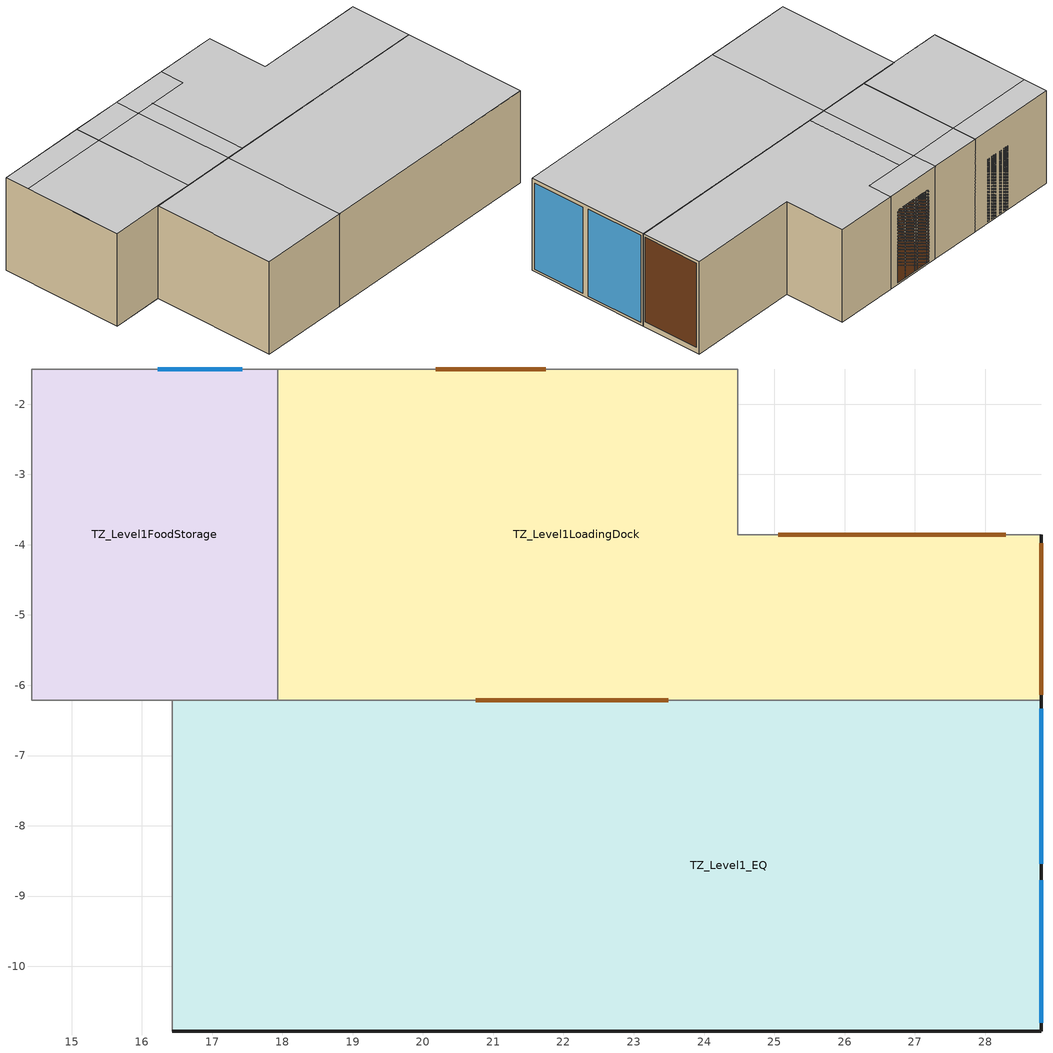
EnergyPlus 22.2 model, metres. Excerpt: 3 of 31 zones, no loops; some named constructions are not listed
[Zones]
TZ_Level1FoodStorage
 floor ground (ExtSlabCarpet 4in ClimateZone 1-8): 17.93,-1.5 17.93,-6.21 14.43,-6.21 14.43,-1.5 z0
 wall to TZ_Level1SideCorridor (Interior Wall): 17.93,-1.5 14.43,-1.5 z0:3.66
 wall to TZ_Level1MensLocker (Interior Wall): 14.43,-1.5 14.43,-6.21 16.43,-6.21 z0:3.66
 wall to TZ_Level1_EQ (Interior Wall): 16.43,-6.21 17.93,-6.21 z0:3.66
 wall to TZ_Level1LoadingDock (Interior Wall): 17.93,-6.21 17.93,-1.5 z0:3.66
 window inside (Interior Window): 17.43,-1.5 16.23,-1.5 z0.03:2.53
 ceiling to TZ_Level2SideCorridor (Interior Ceiling): 17.93,-2.41 17.93,-1.5 14.43,-1.5 14.43,-2.41 z3.66
 ceiling to TZ_Level2MedicalArea (Interior Ceiling): 17.93,-6.21 17.93,-2.41 14.43,-2.41 14.43,-6.21 z3.66
TZ_Level1LoadingDock
 floor ground (ExtSlabCarpet 4in ClimateZone 1-8): 19.9,-1.5 19.9,-6.21 17.93,-6.21 17.93,-1.5 z0; 24.48,-1.5 24.48,-3.85 28.8,-3.85 28.8,-6.21 19.9,-6.21 19.9,-1.5 z0
 wall outside (ASHRAE 189.1-2009 ExtWall Mass ClimateZone 1): 28.8,-6.21 28.8,-3.85 z0:3.66
 wall to TZ_Level1_EQ (Interior Wall): 17.93,-6.21 19.9,-6.21 24.48,-6.21 28.8,-6.21 z0:3.66
 wall to TZ_Level1SideCorridor (Interior Wall): 22.09,-1.5 19.9,-1.5 17.93,-1.5 z0:3.66
 wall to TZ_FreightElevator (Interior Wall): 28.8,-3.85 24.48,-3.85 24.48,-1.5 z0:3.66
 wall to TZ_SideStairwell (Interior Wall): 24.48,-1.5 22.09,-1.5 z0:3.66
 door inside (Interior Door): 21.75,-1.5 20.19,-1.5 z0.07:2.93; 20.75,-6.21 23.49,-6.21 z0.07:3.01; 28.3,-3.85 25.06,-3.85 z0.03:3.27
 door (Exterior Door): 28.8,-6.14 28.8,-3.98 z0.21:3.55
 ceiling to TZ_Level2OpenAreaByFreight (Interior Ceiling): 28.8,-6.21 28.8,-3.85 24.48,-3.85 24.48,-1.5 22.09,-1.5 22.09,-2.41 20.59,-2.41 20.59,-6.21 z3.66
 ceiling to TZ_Level2SideCorridor (Interior Ceiling): 22.09,-2.41 22.09,-1.5 19.9,-1.5 19.9,-2.41 z3.66; 19.9,-2.41 19.9,-1.5 17.93,-1.5 17.93,-2.41 z3.66
 ceiling to TZ_Level2MedicalArea (Interior Ceiling): 19.9,-6.21 19.9,-2.41 17.93,-2.41 17.93,-6.21 z3.66; 20.59,-6.21 20.59,-2.41 19.9,-2.41 19.9,-6.21 z3.66
TZ_Level1_EQ
 floor ground (ExtSlabCarpet 4in ClimateZone 1-8): 28.8,-6.21 28.8,-10.92 19.9,-10.92 19.9,-6.21 z0; 19.9,-6.21 19.9,-10.92 16.43,-10.92 16.43,-6.21 z0
 wall outside (ASHRAE 189.1-2009 ExtWall Mass ClimateZone 1): 28.8,-10.92 28.8,-6.21 z0:3.66
 wall to TZ_Level1MensLocker (Interior Wall): 16.43,-6.21 16.43,-10.92 z0:3.66
 wall ground (ExtSlabCarpet 4in ClimateZone 1-8): 16.43,-10.92 19.9,-10.92 28.8,-10.92 z0:3.66
 window (ASHRAE 189.1-2009 ExtWindow ClimateZone 1): 28.8,-10.8 28.8,-8.77 z0.1:3.52; 28.8,-6.34,3.54 28.8,-8.54,3.53 28.8,-8.54,0.09 28.8,-6.34,0.1
 ceiling to TZ_Level2MedicalArea (Interior Ceiling): 28.8,-10.92 28.8,-6.21 19.9,-6.21 19.9,-10.92 z3.66; 19.9,-10.92 19.9,-6.21 16.43,-6.21 16.43,-10.92 z3.66
[SizingPeriod:DesignDay] Day of Month=21; Dry-Bulb Temperature Range Modifier Type=DefaultMultipliers; Barometric Pressure {Pa}=101301; Rain Indicator=No; Snow Indicator=No; Daylight Saving Time Indicator=No; Begin Environment Reset Mode=FullResetAtBeginEnvironment
Name | Month | Day Type | Maximum Dry-Bulb Temperature {C} | Daily Dry-Bulb Temperature Range {deltaC} | Humidity Condition Type | Wetbulb or DewPoint at Maximum Dry-Bulb {C} | Wind Speed {m/s} | Wind Direction {deg} | Solar Model Indicator | ASHRAE Clear Sky Optical Depth for Beam Irradiance (taub) | ASHRAE Clear Sky Optical Depth for Diffuse Irradiance (taud) | Enthalpy at Maximum Dry-Bulb {J/kg} | Sky Clearness
Honolulu Intl AP Ann Clg 1% Condns DB=>MWB | 8 | SummerDesignDay | 31.5 | 6.5 | Wetbulb | 23.2 | 7 | 60 | ASHRAETau | 0.368 | 2.593
Honolulu Intl AP Ann Clg 1% Condns DP=>MDB | 8 | SummerDesignDay | 27.1 | 6.5 | Dewpoint | 23.4 | 7 | 60 | ASHRAETau | 0.368 | 2.593
Honolulu Intl AP Ann Clg 1% Condns Enth=>MDB | 8 | SummerDesignDay | 28.7 | 6.5 | Enthalpy |  | 7 | 60 | ASHRAETau | 0.368 | 2.593 | 74600
Honolulu Intl AP Ann Clg 1% Condns WB=>MDB | 8 | SummerDesignDay | 28.8 | 6.5 | Wetbulb | 24.7 | 7 | 60 | ASHRAETau | 0.368 | 2.593
Honolulu Intl AP Ann Clg 2% Condns DB=>MWB | 8 | SummerDesignDay | 31 | 6.5 | Wetbulb | 22.9 | 7 | 60 | ASHRAETau | 0.368 | 2.593
Honolulu Intl AP Ann Clg 2% Condns DP=>MDB | 8 | SummerDesignDay | 26.8 | 6.5 | Dewpoint | 22.9 | 7 | 60 | ASHRAETau | 0.368 | 2.593
Honolulu Intl AP Ann Clg 2% Condns Enth=>MDB | 8 | SummerDesignDay | 28.6 | 6.5 | Enthalpy |  | 7 | 60 | ASHRAETau | 0.368 | 2.593 | 72600
Honolulu Intl AP Ann Clg 2% Condns WB=>MDB | 8 | SummerDesignDay | 28.5 | 6.5 | Wetbulb | 24.2 | 7 | 60 | ASHRAETau | 0.368 | 2.593
Honolulu Intl AP Ann Htg 99% Condns DB | 1 | WinterDesignDay | 18.4 | 0 | Wetbulb | 18.4 | 1.9 | 320 | ASHRAEClearSky |  |  |  | 0
Honolulu Intl AP Ann Htg 99.6% Condns DB | 1 | WinterDesignDay | 17.5 | 0 | Wetbulb | 17.5 | 1.9 | 320 | ASHRAEClearSky |  |  |  | 0
Honolulu Intl AP Ann Htg Wind 99% Condns WS=>MCDB | 1 | WinterDesignDay | 24.4 | 0 | Wetbulb | 24.4 | 9.9 | 320 | ASHRAEClearSky |  |  |  | 0
Honolulu Intl AP Ann Htg Wind 99.6% Condns WS=>MCDB | 1 | WinterDesignDay | 24.5 | 0 | Wetbulb | 24.5 | 11 | 320 | ASHRAEClearSky |  |  |  | 0
Honolulu Intl AP Ann Hum_n 99% Condns DP=>MCDB | 1 | WinterDesignDay | 21.8 | 0 | Dewpoint | 12 | 1.9 | 320 | ASHRAEClearSky |  |  |  | 0
Honolulu Intl AP Ann Hum_n 99.6% Condns DP=>MCDB | 1 | WinterDesignDay | 21.9 | 0 | Dewpoint | 10.9 | 1.9 | 320 | ASHRAEClearSky |  |  |  | 0
Honolulu Intl AP April .4% Condns DB=>MCWB | 4 | SummerDesignDay | 30.3 | 6.4 | Wetbulb | 22.1 | 4.9 | 60 | ASHRAETau | 0.391 | 2.481
Honolulu Intl AP April .4% Condns WB=>MCDB | 4 | SummerDesignDay | 27.7 | 6.4 | Wetbulb | 24 | 4.9 | 60 | ASHRAETau | 0.391 | 2.481
Honolulu Intl AP April 2% Condns DB=>MCWB | 4 | SummerDesignDay | 29.3 | 6.4 | Wetbulb | 21.4 | 4.9 | 60 | ASHRAETau | 0.391 | 2.481
Honolulu Intl AP April 2% Condns WB=>MCDB | 4 | SummerDesignDay | 27.1 | 6.4 | Wetbulb | 22.9 | 4.9 | 60 | ASHRAETau | 0.391 | 2.481
Honolulu Intl AP April 5% Condns DB=>MCWB | 4 | SummerDesignDay | 28.5 | 6.9 | Wetbulb | 21.2 | 4.9 | 60 | ASHRAETau | 0.391 | 2.481
Honolulu Intl AP August .4% Condns DB=>MCWB | 8 | SummerDesignDay | 32.8 | 6.5 | Wetbulb | 23.7 | 5.3 | 60 | ASHRAETau | 0.368 | 2.593
Honolulu Intl AP August .4% Condns WB=>MCDB | 8 | SummerDesignDay | 29.5 | 6.5 | Wetbulb | 25.7 | 5.3 | 60 | ASHRAETau | 0.368 | 2.593
Honolulu Intl AP August 2% Condns DB=>MCWB | 8 | SummerDesignDay | 32 | 6.5 | Wetbulb | 23.4 | 5.3 | 60 | ASHRAETau | 0.368 | 2.593
Honolulu Intl AP August 2% Condns WB=>MCDB | 8 | SummerDesignDay | 29.3 | 6.5 | Wetbulb | 24.8 | 5.3 | 60 | ASHRAETau | 0.368 | 2.593
Honolulu Intl AP August 5% Condns DB=>MCWB | 8 | SummerDesignDay | 31.4 | 7 | Wetbulb | 23.1 | 5.3 | 60 | ASHRAETau | 0.368 | 2.593
Honolulu Intl AP December .4% Condns DB=>MCWB | 12 | SummerDesignDay | 29.6 | 6.1 | Wetbulb | 23.1 | 4.1 | 60 | ASHRAETau | 0.359 | 2.61
Honolulu Intl AP December .4% Condns WB=>MCDB | 12 | SummerDesignDay | 27.5 | 6.1 | Wetbulb | 24.4 | 4.1 | 60 | ASHRAETau | 0.359 | 2.61
Honolulu Intl AP December 2% Condns DB=>MCWB | 12 | SummerDesignDay | 28.4 | 6.1 | Wetbulb | 21.6 | 4.1 | 60 | ASHRAETau | 0.359 | 2.61
Honolulu Intl AP December 2% Condns WB=>MCDB | 12 | SummerDesignDay | 26.2 | 6.1 | Wetbulb | 23.3 | 4.1 | 60 | ASHRAETau | 0.359 | 2.61
Honolulu Intl AP December 5% Condns DB=>MCWB | 12 | SummerDesignDay | 27.6 | 6.5 | Wetbulb | 21.1 | 4.1 | 60 | ASHRAETau | 0.359 | 2.61
Honolulu Intl AP February .4% Condns DB=>MCWB | 2 | SummerDesignDay | 28.7 | 6.5 | Wetbulb | 21.8 | 4.1 | 60 | ASHRAETau | 0.37 | 2.544
Honolulu Intl AP February .4% Condns WB=>MCDB | 2 | SummerDesignDay | 26.7 | 6.5 | Wetbulb | 23.8 | 4.1 | 60 | ASHRAETau | 0.37 | 2.544
Honolulu Intl AP February 2% Condns DB=>MCWB | 2 | SummerDesignDay | 27.7 | 6.5 | Wetbulb | 21.1 | 4.1 | 60 | ASHRAETau | 0.37 | 2.544
Honolulu Intl AP February 2% Condns WB=>MCDB | 2 | SummerDesignDay | 25.9 | 6.5 | Wetbulb | 22.8 | 4.1 | 60 | ASHRAETau | 0.37 | 2.544
Honolulu Intl AP February 5% Condns DB=>MCWB | 2 | SummerDesignDay | 27 | 6.8 | Wetbulb | 20.8 | 4.1 | 60 | ASHRAETau | 0.37 | 2.544
Honolulu Intl AP January .4% Condns DB=>MCWB | 1 | SummerDesignDay | 28.6 | 6.7 | Wetbulb | 21.5 | 3.8 | 60 | ASHRAETau | 0.363 | 2.575
Honolulu Intl AP January .4% Condns WB=>MCDB | 1 | SummerDesignDay | 26.4 | 6.7 | Wetbulb | 24 | 3.8 | 60 | ASHRAETau | 0.363 | 2.575
Honolulu Intl AP January 2% Condns DB=>MCWB | 1 | SummerDesignDay | 27.7 | 6.7 | Wetbulb | 21.1 | 3.8 | 60 | ASHRAETau | 0.363 | 2.575
Honolulu Intl AP January 2% Condns WB=>MCDB | 1 | SummerDesignDay | 25.5 | 6.7 | Wetbulb | 23 | 3.8 | 60 | ASHRAETau | 0.363 | 2.575
Honolulu Intl AP January 5% Condns DB=>MCWB | 1 | SummerDesignDay | 27 | 7.1 | Wetbulb | 20.9 | 3.8 | 60 | ASHRAETau | 0.363 | 2.575
Honolulu Intl AP July .4% Condns DB=>MCWB | 7 | SummerDesignDay | 32.2 | 6.4 | Wetbulb | 23.6 | 5.4 | 60 | ASHRAETau | 0.37 | 2.59
Honolulu Intl AP July .4% Condns WB=>MCDB | 7 | SummerDesignDay | 29.4 | 6.4 | Wetbulb | 25.2 | 5.4 | 60 | ASHRAETau | 0.37 | 2.59
Honolulu Intl AP July 2% Condns DB=>MCWB | 7 | SummerDesignDay | 31.5 | 6.4 | Wetbulb | 23.1 | 5.4 | 60 | ASHRAETau | 0.37 | 2.59
Honolulu Intl AP July 2% Condns WB=>MCDB | 7 | SummerDesignDay | 29.1 | 6.4 | Wetbulb | 24.5 | 5.4 | 60 | ASHRAETau | 0.37 | 2.59
Honolulu Intl AP July 5% Condns DB=>MCWB | 7 | SummerDesignDay | 31 | 6.6 | Wetbulb | 22.8 | 5.4 | 60 | ASHRAETau | 0.37 | 2.59
Honolulu Intl AP June .4% Condns DB=>MCWB | 6 | SummerDesignDay | 31.9 | 6.4 | Wetbulb | 22.6 | 5.2 | 60 | ASHRAETau | 0.371 | 2.575
Honolulu Intl AP June .4% Condns WB=>MCDB | 6 | SummerDesignDay | 28.9 | 6.4 | Wetbulb | 24.7 | 5.2 | 60 | ASHRAETau | 0.371 | 2.575
Honolulu Intl AP June 2% Condns DB=>MCWB | 6 | SummerDesignDay | 31 | 6.4 | Wetbulb | 22.5 | 5.2 | 60 | ASHRAETau | 0.371 | 2.575
Honolulu Intl AP June 2% Condns WB=>MCDB | 6 | SummerDesignDay | 28.5 | 6.4 | Wetbulb | 23.9 | 5.2 | 60 | ASHRAETau | 0.371 | 2.575
Honolulu Intl AP June 5% Condns DB=>MCWB | 6 | SummerDesignDay | 30.3 | 6.8 | Wetbulb | 22.3 | 5.2 | 60 | ASHRAETau | 0.371 | 2.575
Honolulu Intl AP March .4% Condns DB=>MCWB | 3 | SummerDesignDay | 29.1 | 6.4 | Wetbulb | 20.9 | 4.4 | 60 | ASHRAETau | 0.379 | 2.53
Honolulu Intl AP March .4% Condns WB=>MCDB | 3 | SummerDesignDay | 26.6 | 6.4 | Wetbulb | 23.5 | 4.4 | 60 | ASHRAETau | 0.379 | 2.53
Honolulu Intl AP March 2% Condns DB=>MCWB | 3 | SummerDesignDay | 28.2 | 6.4 | Wetbulb | 20.9 | 4.4 | 60 | ASHRAETau | 0.379 | 2.53
Honolulu Intl AP March 2% Condns WB=>MCDB | 3 | SummerDesignDay | 26 | 6.4 | Wetbulb | 22.7 | 4.4 | 60 | ASHRAETau | 0.379 | 2.53
Honolulu Intl AP March 5% Condns DB=>MCWB | 3 | SummerDesignDay | 27.5 | 7 | Wetbulb | 20.9 | 4.4 | 60 | ASHRAETau | 0.379 | 2.53
Honolulu Intl AP May .4% Condns DB=>MCWB | 5 | SummerDesignDay | 31.2 | 6.6 | Wetbulb | 22.5 | 4.6 | 60 | ASHRAETau | 0.384 | 2.532
Honolulu Intl AP May .4% Condns WB=>MCDB | 5 | SummerDesignDay | 28.3 | 6.6 | Wetbulb | 24.7 | 4.6 | 60 | ASHRAETau | 0.384 | 2.532
Honolulu Intl AP May 2% Condns DB=>MCWB | 5 | SummerDesignDay | 30.2 | 6.6 | Wetbulb | 22.2 | 4.6 | 60 | ASHRAETau | 0.384 | 2.532
Honolulu Intl AP May 2% Condns WB=>MCDB | 5 | SummerDesignDay | 27.9 | 6.6 | Wetbulb | 23.6 | 4.6 | 60 | ASHRAETau | 0.384 | 2.532
Honolulu Intl AP May 5% Condns DB=>MCWB | 5 | SummerDesignDay | 29.4 | 7 | Wetbulb | 21.9 | 4.6 | 60 | ASHRAETau | 0.384 | 2.532
Honolulu Intl AP November .4% Condns DB=>MCWB | 11 | SummerDesignDay | 30.8 | 6 | Wetbulb | 23.2 | 4.3 | 60 | ASHRAETau | 0.376 | 2.571
Honolulu Intl AP November .4% Condns WB=>MCDB | 11 | SummerDesignDay | 28.1 | 6 | Wetbulb | 25 | 4.3 | 60 | ASHRAETau | 0.376 | 2.571
Honolulu Intl AP November 2% Condns DB=>MCWB | 11 | SummerDesignDay | 29.8 | 6 | Wetbulb | 22.6 | 4.3 | 60 | ASHRAETau | 0.376 | 2.571
Honolulu Intl AP November 2% Condns WB=>MCDB | 11 | SummerDesignDay | 27.4 | 6 | Wetbulb | 24.1 | 4.3 | 60 | ASHRAETau | 0.376 | 2.571
Honolulu Intl AP November 5% Condns DB=>MCWB | 11 | SummerDesignDay | 29 | 6.4 | Wetbulb | 22.3 | 4.3 | 60 | ASHRAETau | 0.376 | 2.571
Honolulu Intl AP October .4% Condns DB=>MCWB | 10 | SummerDesignDay | 31.9 | 6.3 | Wetbulb | 23.4 | 4.4 | 60 | ASHRAETau | 0.377 | 2.576
Honolulu Intl AP October .4% Condns WB=>MCDB | 10 | SummerDesignDay | 29.2 | 6.3 | Wetbulb | 25.4 | 4.4 | 60 | ASHRAETau | 0.377 | 2.576
Honolulu Intl AP October 2% Condns DB=>MCWB | 10 | SummerDesignDay | 31.1 | 6.3 | Wetbulb | 23.2 | 4.4 | 60 | ASHRAETau | 0.377 | 2.576
Honolulu Intl AP October 2% Condns WB=>MCDB | 10 | SummerDesignDay | 28.6 | 6.3 | Wetbulb | 24.6 | 4.4 | 60 | ASHRAETau | 0.377 | 2.576
Honolulu Intl AP October 5% Condns DB=>MCWB | 10 | SummerDesignDay | 30.4 | 6.8 | Wetbulb | 22.9 | 4.4 | 60 | ASHRAETau | 0.377 | 2.576
Honolulu Intl AP September .4% Condns DB=>MCWB | 9 | SummerDesignDay | 32.7 | 6.7 | Wetbulb | 23.9 | 4.6 | 60 | ASHRAETau | 0.362 | 2.615
Honolulu Intl AP September .4% Condns WB=>MCDB | 9 | SummerDesignDay | 30.1 | 6.7 | Wetbulb | 26.1 | 4.6 | 60 | ASHRAETau | 0.362 | 2.615
Honolulu Intl AP September 2% Condns DB=>MCWB | 9 | SummerDesignDay | 31.8 | 6.7 | Wetbulb | 23.6 | 4.6 | 60 | ASHRAETau | 0.362 | 2.615
Honolulu Intl AP September 2% Condns WB=>MCDB | 9 | SummerDesignDay | 29.3 | 6.7 | Wetbulb | 25.3 | 4.6 | 60 | ASHRAETau | 0.362 | 2.615
Honolulu Intl AP September 5% Condns DB=>MCWB | 9 | SummerDesignDay | 31.2 | 7 | Wetbulb | 23.3 | 4.6 | 60 | ASHRAETau | 0.362 | 2.615
[Refrigeration:Condenser:AirCooled]
Air Cooled Refrigeration Condenser: Rated Effective Total Heat Rejection Rate Curve=Refrigeration Condenser Air Cooled HR Curve; Rated Subcooling Temperature Difference {deltaC}=0; Condenser Fan Speed Control Type=VariableSpeed; Rated Fan Power {W}=7000; Condenser Refrigerant Operating Charge Inventory {kg}=0; Condensate Receiver Refrigerant Inventory {kg}=0; Condensate Piping Refrigerant Inventory {kg}=0
[Refrigeration:CompressorList]
Refrigeration System Compressor List: Refrigeration Compressor Name 1=Refrigeration Compressor - Rated Return Gas Temp
[Refrigeration:Compressor]
Refrigeration Compressor - Rated Return Gas Temp: Refrigeration Compressor Power Curve=Refrigeration Compressor Power Curve; Refrigeration Compressor Capacity Curve=Refrigeration Compressor Capacity Curve; Rated Return Gas Temperature {C}=18.3; Rated Subcooling {deltaC}=0; Mode of Operation=Subcritical
[Refrigeration:Subcooler]
Liquid Suction HX: Subcooler Type=LiquidSuction; Liquid Suction Design Subcooling Temperature Difference {deltaC}=6; Design Liquid Inlet Temperature {C}=16; Design Vapor Inlet Temperature {C}=0
[PhotovoltaicPerformance:Simple] Fraction of Surface Area with Active Solar Cells=1; Conversion Efficiency Input Mode=Fixed; Value for Cell Efficiency if Fixed=0.2
Photovoltaic Performance Simple 1; Photovoltaic Performance Simple 2
[Generator:Photovoltaic] Surface=Shading Surface 904; Heat Transfer Integration Mode=Decoupled; Number of Series Strings in Parallel=1; Number of Modules in Series=1
Name | Module Performance
Generator Photovoltaic 1 | Photovoltaic Performance Simple 1
Generator Photovoltaic 2 | Photovoltaic Performance Simple 2
[ElectricLoadCenter:Inverter:Simple] Inverter Efficiency=0.98
Electric Load Center Inverter Simple 1; Electric Load Center Inverter Simple 2; Electric Load Center Inverter Simple 3
[ElectricLoadCenter:Distribution] Electrical Buss Type=DirectCurrentWithInverter
Name | Generator List | Generator Operation Scheme Type | Inverter
Electric Load Center Distribution 1 | Electric Load Center Distribution 1 Generators | Baseload | Electric Load Center Inverter Simple 1
Electric Load Center Distribution 2 |  |  | Electric Load Center Inverter Simple 2
Electric Load Center Distribution 3 | Electric Load Center Distribution 3 Generators | Baseload | Electric Load Center Inverter Simple 3
[ElectricLoadCenter:Generators] Generator Object Type 1=Generator:Photovoltaic
Name | Generator Name 1
Electric Load Center Distribution 1 Generators | Generator Photovoltaic 1
Electric Load Center Distribution 3 Generators | Generator Photovoltaic 2
[Schedule:Day:Interval]
Office Bldg Occ Rule 1 Day Schedule; Office Bldg Occ Winter Design Day; Office Bldg Equip Winter Design Day: No, 24:00, 0
Office Bldg Occ Default Schedule: No, 06:00, 0, 07:00, 0.1, 08:00, 0.2, 12:00, 0.85, 13:00, 0.5, 17:00, 0.85, 18:00, 0.7, 20:00, 0.4, 22:00, 0.1, 24:00, 0.05
Office Bldg Occ Rule 2 Day Schedule: No, 06:00, 0, 08:00, 0.1, 14:00, 0.4, 17:00, 0.1, 24:00, 0
Office Bldg Occ Summer Design Day: No, 06:00, 0, 22:00, 1, 24:00, 0.05
[Schedule:Compact]
BLDG_EQUIP_SCH: Through: 12/31, For: Weekdays Saturday, Until: 01:00, 0.0298304, Until: 02:00, 0.0198869, Until: 03:00, 0.0298304, Until: 04:00, 0.0198869, Until: 05:00, 0.0497173, Until: 06:00, 0.119867, Until: 07:00, 0.129856, Until: 08:00, 0.149834, Until: 09:00, 0.179801, Until: 10:00, 0.209767, Until: 11:00, 0.259712, Until: 12:00, 0.289679, Until: 13:00, 0.269701, Until: 14:00, 0.249723, Until: 15:00, 0.229745, Until: 16:00, 0.229745, Until: 17:00, 0.259712, Until: 18:00, 0.259712, Until: 19:00, 0.239734, Until: 20:00, 0.219756, Until: 21:00, 0.199778, Until: 22:00, 0.179801, Until: 23:00, 0.0899003, Until: 24:00, 0.0298304, For: SummerDesignDay, Until: 24:00, 0.29, For: WinterDesignDay, Until: 24:00, 0, For: Sunday Holidays AllOtherDays, Until: 01:00, 0.0298304, Until: 02:00, 0.0198869, Until: 03:00, 0.0298304, Until: 04:00, 0.0198869, Until: 05:00, 0.0497173, Until: 06:00, 0.119322, Until: 07:00, 0.129856, Until: 08:00, 0.149834, Until: 09:00, 0.179801, Until: 10:00, 0.209767, Until: 11:00, 0.259712, Until: 12:00, 0.289679, Until: 13:00, 0.269701, Until: 14:00, 0.249723, Until: 15:00, 0.229745, Until: 16:00, 0.229745, Until: 17:00, 0.259712, Until: 18:00, 0.259712, Until: 19:00, 0.239734, Until: 20:00, 0.219756, Until: 21:00, 0.199778, Until: 22:00, 0.179801, Until: 23:00, 0.0899003, Until: 24:00, 0.0299668
ALWAYS_ON 1: Through: 12/31, For: AllDays, Until: 24:00, 1
INFIL_SCH_PNNL: Through: 12/31, For: Weekdays SummerDesignDay, Until: 05:00, 1, Until: 24:00, 0.25, For: Saturday WinterDesignDay, Until: 05:00, 1, Until: 24:00, 0.25, For: Sunday Holidays AllOtherDays, Until: 05:00, 1, Until: 24:00, 0.25
[Curve:Bicubic] Minimum Value of x {BasedOnField A2}=-23.3; Maximum Value of x {BasedOnField A2}=7.2; Minimum Value of y {BasedOnField A3}=10; Maximum Value of y {BasedOnField A3}=60; Input Unit Type for X=Temperature; Input Unit Type for Y=Temperature
Name | Coefficient1 Constant | Coefficient2 x | Coefficient3 x**2 | Coefficient4 y | Coefficient5 y**2 | Coefficient6 x*y | Coefficient7 x**3 | Coefficient8 y**3 | Coefficient9 x**2*y | Coefficient10 x*y**2 | Output Unit Type
Refrigeration Compressor Capacity Curve | 83249.9 | 3147.96 | 44.9276 | -1035.51 | 3.74692 | -37.3907 | 0.179897 | -0.0199971 | -0.481641 | 0.0428673 | Capacity
Refrigeration Compressor Power Curve | 4451.46 | -166.108 | -5.35664 | 263.553 | -0.958849 | 8.09252 | -0.0239354 | 0.000633306 | 0.0778798 | -0.0167386 | Power
[Curve:Linear]
Refrigeration Condenser Air Cooled HR Curve: Coefficient1 Constant=0; Coefficient2 x=22000; Minimum Value of x {BasedOnField A2}=5; Maximum Value of x {BasedOnField A2}=22.2
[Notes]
This model was created by Daniel Villa at Sandia National Laboratories.
it has been released for public use by SNL and +Lab Architect PLLC but
has an open-source copyright per the Multi-scenario Extreme Weather Simulator
license (https://github.com/sandialabs/MEWS). In addition all design features
conveyed by this EnergyPlus model are copyrighted by +Lab Architect PLLC such that
any details of the design cannot be transferred or used for commercial
for profit purposes without written permission and agreed upons terms
with +Lab Architect PLLC.
for more information and electronic files on the building design contact +LAB Architect PLLC.
